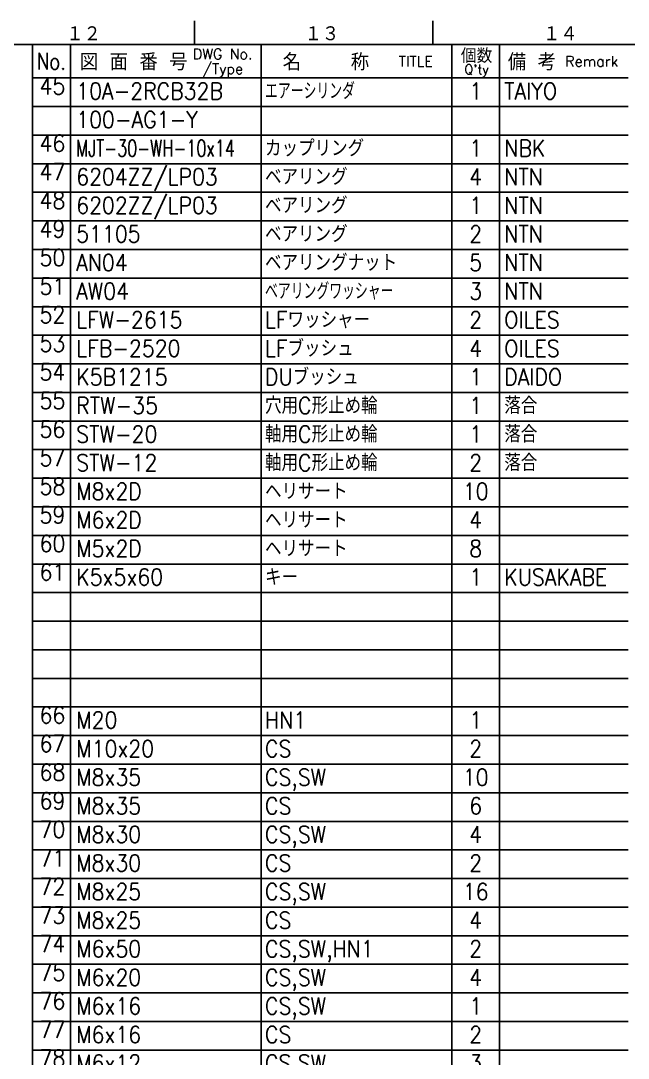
# Model space of a CAD drawing. Extents: x 0 to 2102, y 0 to 1485.
# Drawn here: x 1434 to 1752, y 916 to 1460 of the extents above; entities that cross this region are included whole.
import ezdxf
from ezdxf.enums import TextEntityAlignment as Align

# ---------------------------------------------------------------- set-up
doc = ezdxf.new("R2010")
doc.units = 0
doc.header["$LTSCALE"] = 2.5
doc.layers.get('0').update_dxf_attribs({"linetype": 'CONTINUOUS'})
for name, color, linetype in [('2', 5, 'CONTINUOUS'), ('RAHM2', 1, 'CONTINUOUS'), ('RAHM3', 52, 'CONTINUOUS')]:
    doc.layers.add(name, color=color, linetype=linetype)
doc.styles.add('07', font='romans.shx', dxfattribs={"width": 0.7, "bigfont": 'extfont.shx'})
doc.styles.add('DIMENSION', font='monotxt.shx', dxfattribs={"bigfont": 'bigfont.shx'})
doc.styles.get("Standard").update_dxf_attribs({"font": 'romans.shx', "width": 0.8, "bigfont": 'extfont.shx'})

# ---------------------------------------------------------------- blocks, each defined once
blk = doc.blocks.new('1A1ｸﾐｽﾞ')
at = {"layer": 'RAHM2', "color": 5, "linetype": 'Continuous'}
for p, q in [((610, 584), (610, 579)), ((660, 584), (660, 579)), ((826, 579), (25, 579))]:
    blk.add_line(p, q, dxfattribs=at)
for s, p in [('１２', (583.1, 579.6)), ('１３', (633.1, 579.6)), ('１４', (683.1, 579.6))]:
    blk.add_text(s, height=3.311, dxfattribs=at).set_placement(p)
at = {"layer": 'RAHM2', "color": 5, "linetype": 'Continuous', "width": 0.7}
for tag, p in [('HEADER3', (35, 566.01)), ('HEADER4', (54.75, 566)), ('HEADER15', (74.49, 566)), ('HEADER16', (94.43, 566))]:
    blk.add_attdef(tag, text='', height=6, dxfattribs=at).set_placement(p, align=Align.MIDDLE)
at = {"layer": 'RAHM2', "color": 7, "linetype": 'Continuous'}
blk.add_attdef('HEADER5', text='', height=2.5, dxfattribs=at).set_placement((63.69, 559.1), align=Align.BOTTOM_RIGHT)
for tag, height, width, p in [('HEADER1', 5, 0.9, (775.12, 45.15)), ('HEADER7', 5, 0.8, (590.38, 40.8)), ('GEN-TITLE-SCA', 4, 0.85, (677.79, 40.85)), ('HEADER2', 6, 0.9, (774.89, 36.68)), ('HEADER20', 3.2, 0.63, (46.91, 31.38)), ('HEADER17', 3.33, 0.8, (71.4, 31.2)), ('HEADER18', 3.5, 0.8, (92.57, 31.22)), ('HEADER11', 3.2, 0.63, (46.91, 24.38)), ('HEADER9', 3.33, 0.8, (71.4, 24.2)), ('HEADER10', 3.5, 0.8, (92.57, 24.22)), ('HEADER14', 3.31, 0.8, (542.54, 17.82))]:
    blk.add_attdef(tag, text='', height=height, dxfattribs=dict(at, width=width)).set_placement(p, align=Align.MIDDLE)
for tag, p in [('HEADER22', (648.45, 41.09)), ('HEADER21', (663.07, 41.09))]:
    blk.add_attdef(tag, text='', height=4, dxfattribs=at).set_placement(p, align=Align.MIDDLE)
at = {"layer": 'RAHM2', "color": 7, "linetype": 'Continuous', "width": 0.7}
blk.add_attdef('GEN-TITLE-DAT', text='', height=3.5, dxfattribs=at).set_placement((699.64, 39.1), align=Align.CENTER)
at = {"layer": 'RAHM2', "color": 5, "linetype": 'Continuous'}
blk.add_attdef('HEADER6', text='', height=5.8, dxfattribs=at).set_placement((623.09, 17.7), align=Align.BOTTOM_RIGHT)
at = {"layer": 'RAHM2', "color": 5, "linetype": 'Continuous', "style": 'DIMENSION', "width": 1.2}
for tag, p in [('HEADER13', (629.56, 16.75)), ('HEADER12', (663.26, 16.72)), ('GEN-TITLE-DWG', (732.79, 16.74))]:
    blk.add_attdef(tag, text='', height=7.02, dxfattribs=at).set_placement(p, align=Align.BOTTOM_LEFT)
at = {"layer": 'RAHM2', "color": 5, "linetype": 'Continuous', "style": 'DIMENSION'}
blk.add_attdef('HEADER8', text='', height=7.02, dxfattribs=at).set_placement((824.64, 16.71), align=Align.BOTTOM_RIGHT)
blk = doc.blocks.new('A$C673A0127')
at = {"layer": 'RAHM2', "color": 7, "linetype": 'Continuous'}
for p, q in [((-312.5, -32.5), (-312.5, 0)), ((-292.5, -32.5), (-292.5, 0)), ((-192.5, 0), (-192.5, -32.5)), ((-92.5, 0), (-92.5, -32.5)), ((-67.5, 0), (-67.5, -32.5)), ((-312.5, -17.5), (0, -17.5)), ((-312.5, -32.5), (0, -32.5))]:
    blk.add_line(p, q, dxfattribs=at)
at = {"layer": 'RAHM2', "color": 7, "linetype": 'Continuous', "width": 0.8}
blk.add_text('No.', height=8.75, dxfattribs=at).set_placement((-302.56, -8.75), align=Align.MIDDLE)
at = {"layer": 'RAHM2', "color": 7, "linetype": 'Continuous'}
for s, height, p in [('図 面 番 号', 8.75, (-259.37, -8.75)), ('DWG No.', 5.5, (-212.72, -4.93)), ('名    称', 8.75, (-158.57, -8.75)), ('個数', 7.5, (-79.55, -5.53)), ('備 考', 8.75, (-50.53, -8.75)), ('/Type', 5.5, (-212.72, -13.08)), ('TITLE', 5.5, (-111.41, -8.75)), ("Q'ty", 5, (-79.55, -13.81)), ('Remark', 5.5, (-19.17, -8.75))]:
    blk.add_text(s, height=height, dxfattribs=at).set_placement(p, align=Align.MIDDLE)
blk = doc.blocks.new('STDKUMIZU')
at = {"color": 7}
for p, q in [((0, 0), (0, -6)), ((8, 0), (8, -6)), ((48, 0), (48, -6)), ((88, 0), (88, -6)), ((98, 0), (98, -6)), ((0, -6), (125, -6))]:
    blk.add_line(p, q, dxfattribs=at)
at = {"color": 7, "width": 0.7}
blk.add_attdef('1GENST', text='', height=3.5, dxfattribs=at).set_placement((4.2, -4.5), align=Align.BOTTOM_CENTER)
for tag, p in [('2GENST', (9.2, -4.5)), ('3GENST', (48.8, -4.5)), ('5GENST', (99, -4.5))]:
    blk.add_attdef(tag, p, '', height=3.5, dxfattribs=at)
blk.add_attdef('4GENST', text='', height=3.5, dxfattribs=at).set_placement((93, -4.5), align=Align.CENTER)

msp = doc.modelspace()

# ---------------------------------------------------------------- block references
at = {"layer": '2', "xscale": 2.5, "yscale": 2.5, "zscale": 2.5}
msp.add_blockref('1A1ｸﾐｽﾞ', (0, 0), dxfattribs=at)
at = {"layer": '2'}
msp.add_blockref('A$C673A0127', (1752.5, 1447.5), dxfattribs=at)
at = {"layer": 'RAHM2'}
ref = msp.add_blockref('STDKUMIZU', (1440, 1430), dxfattribs=dict(at, xscale=2.5, yscale=2.5, zscale=2.5))
ref.add_attrib('1GENST', '45', dxfattribs={"layer": 'RAHM3', "color": 7, "height": 8.75, "width": 0.9}).set_placement((1450.5067, 1418.75), align=Align.BOTTOM_CENTER)
ref.add_attrib('2GENST', '10A-2RCB32B', (1463.0067, 1418.75), dxfattribs={"layer": 'RAHM3', "color": 7, "height": 8.75, "width": 0.9})
ref.add_attrib('3GENST', 'エアーシリンダ', (1562.01, 1418.75), dxfattribs={"layer": 'RAHM3', "color": 7, "height": 8.75, "style": '07', "width": 0.7})
ref.add_attrib('4GENST', '1', dxfattribs={"layer": 'RAHM3', "color": 7, "height": 8.75, "width": 0.9}).set_placement((1672.5083, 1418.75), align=Align.CENTER)
ref.add_attrib('5GENST', 'TAIYO', (1687.5, 1418.75), dxfattribs={"layer": 'RAHM3', "color": 7, "height": 8.75, "width": 0.9})
ref = msp.add_blockref('STDKUMIZU', (1440, 1415), dxfattribs=dict(at, xscale=2.5, yscale=2.5, zscale=2.5))
ref.add_attrib('2GENST', '100-AG1-Y', (1463.0067, 1403.75), dxfattribs={"layer": 'RAHM3', "color": 7, "height": 8.75, "width": 0.9})
ref = msp.add_blockref('STDKUMIZU', (1440, 1400), dxfattribs=dict(at, xscale=2.5, yscale=2.5, zscale=2.5))
ref.add_attrib('1GENST', '46', dxfattribs={"layer": 'RAHM3', "color": 7, "height": 8.75, "width": 0.9}).set_placement((1450.5067, 1388.75), align=Align.BOTTOM_CENTER)
ref.add_attrib('2GENST', 'MJT-30-WH-10x14', (1463.0067, 1388.75), dxfattribs={"layer": 'RAHM3', "color": 7, "height": 8.75, "style": '07', "width": 0.7})
ref.add_attrib('3GENST', 'カップリング', (1562.01, 1388.75), dxfattribs={"layer": 'RAHM3', "color": 7, "height": 8.75, "width": 0.9})
ref.add_attrib('4GENST', '1', dxfattribs={"layer": 'RAHM3', "color": 7, "height": 8.75, "width": 0.9}).set_placement((1672.5083, 1388.75), align=Align.CENTER)
ref.add_attrib('5GENST', 'NBK', (1687.5, 1388.75), dxfattribs={"layer": 'RAHM3', "color": 7, "height": 8.75, "width": 0.9})
ref = msp.add_blockref('STDKUMIZU', (1440, 1385), dxfattribs=dict(at, xscale=2.5, yscale=2.5, zscale=2.5))
ref.add_attrib('1GENST', '47', dxfattribs={"layer": 'RAHM3', "color": 7, "height": 8.75, "width": 0.9}).set_placement((1450.5066, 1373.75), align=Align.BOTTOM_CENTER)
ref.add_attrib('2GENST', '6204ZZ/LP03', (1463.0066, 1373.75), dxfattribs={"layer": 'RAHM3', "color": 7, "height": 8.75, "width": 0.9})
ref.add_attrib('3GENST', 'ベアリング', (1562.01, 1373.75), dxfattribs={"layer": 'RAHM3', "color": 7, "height": 8.75, "width": 0.9})
ref.add_attrib('4GENST', '4', dxfattribs={"layer": 'RAHM3', "color": 7, "height": 8.75, "width": 0.9}).set_placement((1672.5083, 1373.75), align=Align.CENTER)
ref.add_attrib('5GENST', 'NTN', (1687.5, 1373.75), dxfattribs={"layer": 'RAHM3', "color": 7, "height": 8.75, "width": 0.9})
ref = msp.add_blockref('STDKUMIZU', (1440, 1370), dxfattribs=dict(at, xscale=2.5, yscale=2.5, zscale=2.5))
ref.add_attrib('1GENST', '48', dxfattribs={"layer": 'RAHM3', "color": 7, "height": 8.75, "width": 0.9}).set_placement((1450.5066, 1358.75), align=Align.BOTTOM_CENTER)
ref.add_attrib('2GENST', '6202ZZ/LP03', (1463.0066, 1358.75), dxfattribs={"layer": 'RAHM3', "color": 7, "height": 8.75, "width": 0.9})
ref.add_attrib('3GENST', 'ベアリング', (1562.01, 1358.75), dxfattribs={"layer": 'RAHM3', "color": 7, "height": 8.75, "width": 0.9})
ref.add_attrib('4GENST', '1', dxfattribs={"layer": 'RAHM3', "color": 7, "height": 8.75, "width": 0.9}).set_placement((1672.5083, 1358.75), align=Align.CENTER)
ref.add_attrib('5GENST', 'NTN', (1687.5, 1358.75), dxfattribs={"layer": 'RAHM3', "color": 7, "height": 8.75, "width": 0.9})
ref = msp.add_blockref('STDKUMIZU', (1440, 1355), dxfattribs=dict(at, xscale=2.5, yscale=2.5, zscale=2.5))
ref.add_attrib('1GENST', '49', dxfattribs={"layer": 'RAHM3', "color": 7, "height": 8.75, "width": 0.9}).set_placement((1450.5066, 1343.75), align=Align.BOTTOM_CENTER)
ref.add_attrib('2GENST', '51105', (1463.0066, 1343.75), dxfattribs={"layer": 'RAHM3', "color": 7, "height": 8.75, "width": 0.9})
ref.add_attrib('3GENST', 'ベアリング', (1562.01, 1343.75), dxfattribs={"layer": 'RAHM3', "color": 7, "height": 8.75, "width": 0.9})
ref.add_attrib('4GENST', '2', dxfattribs={"layer": 'RAHM3', "color": 7, "height": 8.75, "width": 0.9}).set_placement((1672.5083, 1343.75), align=Align.CENTER)
ref.add_attrib('5GENST', 'NTN', (1687.5, 1343.75), dxfattribs={"layer": 'RAHM3', "color": 7, "height": 8.75, "width": 0.9})
ref = msp.add_blockref('STDKUMIZU', (1440, 1340), dxfattribs=dict(at, xscale=2.5, yscale=2.5, zscale=2.5))
ref.add_attrib('1GENST', '50', dxfattribs={"layer": 'RAHM3', "color": 7, "height": 8.75, "width": 0.9}).set_placement((1450.5066, 1328.75), align=Align.BOTTOM_CENTER)
ref.add_attrib('2GENST', 'AN04', (1463.0066, 1328.75), dxfattribs={"layer": 'RAHM3', "color": 7, "height": 8.75, "width": 0.9})
ref.add_attrib('3GENST', 'ベアリングナット', (1562.01, 1328.75), dxfattribs={"layer": 'RAHM3', "color": 7, "height": 8.75, "width": 0.9})
ref.add_attrib('4GENST', '5', dxfattribs={"layer": 'RAHM3', "color": 7, "height": 8.75, "width": 0.9}).set_placement((1672.5083, 1328.75), align=Align.CENTER)
ref.add_attrib('5GENST', 'NTN', (1687.5, 1328.75), dxfattribs={"layer": 'RAHM3', "color": 7, "height": 8.75, "width": 0.9})
ref = msp.add_blockref('STDKUMIZU', (1440, 1325), dxfattribs=dict(at, xscale=2.5, yscale=2.5, zscale=2.5))
ref.add_attrib('1GENST', '51', dxfattribs={"layer": 'RAHM3', "color": 7, "height": 8.75, "width": 0.9}).set_placement((1450.5066, 1313.75), align=Align.BOTTOM_CENTER)
ref.add_attrib('2GENST', 'AW04', (1463.0066, 1313.75), dxfattribs={"layer": 'RAHM3', "color": 7, "height": 8.75, "width": 0.9})
ref.add_attrib('3GENST', 'ベアリングワッシャー', (1562.01, 1313.75), dxfattribs={"layer": 'RAHM3', "color": 7, "height": 8.75, "style": '07', "width": 0.7})
ref.add_attrib('4GENST', '3', dxfattribs={"layer": 'RAHM3', "color": 7, "height": 8.75, "width": 0.9}).set_placement((1672.5083, 1313.75), align=Align.CENTER)
ref.add_attrib('5GENST', 'NTN', (1687.5, 1313.75), dxfattribs={"layer": 'RAHM3', "color": 7, "height": 8.75, "width": 0.9})
ref = msp.add_blockref('STDKUMIZU', (1439.9999, 1310), dxfattribs=dict(at, xscale=2.5, yscale=2.5, zscale=2.5))
ref.add_attrib('1GENST', '52', dxfattribs={"layer": 'RAHM3', "color": 7, "height": 8.75, "width": 0.9}).set_placement((1450.5066, 1298.75), align=Align.BOTTOM_CENTER)
ref.add_attrib('2GENST', 'LFW-2615', (1463.0066, 1298.75), dxfattribs={"layer": 'RAHM3', "color": 7, "height": 8.75, "width": 0.9})
ref.add_attrib('3GENST', 'LFワッシャー', (1562.01, 1298.75), dxfattribs={"layer": 'RAHM3', "color": 7, "height": 8.75, "width": 0.9})
ref.add_attrib('4GENST', '2', dxfattribs={"layer": 'RAHM3', "color": 7, "height": 8.75, "width": 0.9}).set_placement((1672.5083, 1298.75), align=Align.CENTER)
ref.add_attrib('5GENST', 'OILES', (1687.4999, 1298.75), dxfattribs={"layer": 'RAHM3', "color": 7, "height": 8.75, "width": 0.9})
ref = msp.add_blockref('STDKUMIZU', (1439.9999, 1295), dxfattribs=dict(at, xscale=2.5, yscale=2.5, zscale=2.5))
ref.add_attrib('1GENST', '53', dxfattribs={"layer": 'RAHM3', "color": 7, "height": 8.75, "width": 0.9}).set_placement((1450.5066, 1283.75), align=Align.BOTTOM_CENTER)
ref.add_attrib('2GENST', 'LFB-2520', (1463.0066, 1283.75), dxfattribs={"layer": 'RAHM3', "color": 7, "height": 8.75, "width": 0.9})
ref.add_attrib('3GENST', 'LFブッシュ', (1562.01, 1283.75), dxfattribs={"layer": 'RAHM3', "color": 7, "height": 8.75, "width": 0.9})
ref.add_attrib('4GENST', '4', dxfattribs={"layer": 'RAHM3', "color": 7, "height": 8.75, "width": 0.9}).set_placement((1672.5083, 1283.75), align=Align.CENTER)
ref.add_attrib('5GENST', 'OILES', (1687.4999, 1283.75), dxfattribs={"layer": 'RAHM3', "color": 7, "height": 8.75, "width": 0.9})
ref = msp.add_blockref('STDKUMIZU', (1439.9999, 1280), dxfattribs=dict(at, xscale=2.5, yscale=2.5, zscale=2.5))
ref.add_attrib('1GENST', '54', dxfattribs={"layer": 'RAHM3', "color": 7, "height": 8.75, "width": 0.9}).set_placement((1450.5066, 1268.75), align=Align.BOTTOM_CENTER)
ref.add_attrib('2GENST', 'K5B1215', (1463.0066, 1268.75), dxfattribs={"layer": 'RAHM3', "color": 7, "height": 8.75, "width": 0.9})
ref.add_attrib('3GENST', 'DUブッシュ', (1562.01, 1268.75), dxfattribs={"layer": 'RAHM3', "color": 7, "height": 8.75, "width": 0.9})
ref.add_attrib('4GENST', '1', dxfattribs={"layer": 'RAHM3', "color": 7, "height": 8.75, "width": 0.9}).set_placement((1672.5083, 1268.75), align=Align.CENTER)
ref.add_attrib('5GENST', 'DAIDO', (1687.4999, 1268.75), dxfattribs={"layer": 'RAHM3', "color": 7, "height": 8.75, "width": 0.9})
ref = msp.add_blockref('STDKUMIZU', (1439.9999, 1265), dxfattribs=dict(at, xscale=2.5, yscale=2.5, zscale=2.5))
ref.add_attrib('1GENST', '55', dxfattribs={"layer": 'RAHM3', "color": 7, "height": 8.75, "width": 0.9}).set_placement((1450.5066, 1253.75), align=Align.BOTTOM_CENTER)
ref.add_attrib('2GENST', 'RTW-35', (1463.0066, 1253.75), dxfattribs={"layer": 'RAHM3', "color": 7, "height": 8.75, "width": 0.9})
ref.add_attrib('3GENST', '穴用C形止め輪', (1562.01, 1253.75), dxfattribs={"layer": 'RAHM3', "color": 7, "height": 8.75, "width": 0.9})
ref.add_attrib('4GENST', '1', dxfattribs={"layer": 'RAHM3', "color": 7, "height": 8.75, "width": 0.9}).set_placement((1672.5083, 1253.75), align=Align.CENTER)
ref.add_attrib('5GENST', '落合', (1687.4999, 1253.75), dxfattribs={"layer": 'RAHM3', "color": 7, "height": 8.75, "width": 0.9})
ref = msp.add_blockref('STDKUMIZU', (1439.9999, 1250), dxfattribs=dict(at, xscale=2.5, yscale=2.5, zscale=2.5))
ref.add_attrib('1GENST', '56', dxfattribs={"layer": 'RAHM3', "color": 7, "height": 8.75, "width": 0.9}).set_placement((1450.5066, 1238.75), align=Align.BOTTOM_CENTER)
ref.add_attrib('2GENST', 'STW-20', (1463.0066, 1238.75), dxfattribs={"layer": 'RAHM3', "color": 7, "height": 8.75, "width": 0.9})
ref.add_attrib('3GENST', '軸用C形止め輪', (1562.01, 1238.75), dxfattribs={"layer": 'RAHM3', "color": 7, "height": 8.75, "width": 0.9})
ref.add_attrib('4GENST', '1', dxfattribs={"layer": 'RAHM3', "color": 7, "height": 8.75, "width": 0.9}).set_placement((1672.5083, 1238.75), align=Align.CENTER)
ref.add_attrib('5GENST', '落合', (1687.4999, 1238.75), dxfattribs={"layer": 'RAHM3', "color": 7, "height": 8.75, "width": 0.9})
ref = msp.add_blockref('STDKUMIZU', (1439.9999, 1235), dxfattribs=dict(at, xscale=2.5, yscale=2.5, zscale=2.5))
ref.add_attrib('1GENST', '57', dxfattribs={"layer": 'RAHM3', "color": 7, "height": 8.75, "width": 0.9}).set_placement((1450.5066, 1223.75), align=Align.BOTTOM_CENTER)
ref.add_attrib('2GENST', 'STW-12', (1463.0066, 1223.75), dxfattribs={"layer": 'RAHM3', "color": 7, "height": 8.75, "width": 0.9})
ref.add_attrib('3GENST', '軸用C形止め輪', (1562.01, 1223.75), dxfattribs={"layer": 'RAHM3', "color": 7, "height": 8.75, "width": 0.9})
ref.add_attrib('4GENST', '2', dxfattribs={"layer": 'RAHM3', "color": 7, "height": 8.75, "width": 0.9}).set_placement((1672.5083, 1223.75), align=Align.CENTER)
ref.add_attrib('5GENST', '落合', (1687.4999, 1223.75), dxfattribs={"layer": 'RAHM3', "color": 7, "height": 8.75, "width": 0.9})
ref = msp.add_blockref('STDKUMIZU', (1439.9999, 1220), dxfattribs=dict(at, xscale=2.5, yscale=2.5, zscale=2.5))
ref.add_attrib('1GENST', '58', dxfattribs={"layer": 'RAHM3', "color": 7, "height": 8.75, "width": 0.9}).set_placement((1450.5066, 1208.75), align=Align.BOTTOM_CENTER)
ref.add_attrib('2GENST', 'M8x2D', (1463.0066, 1208.75), dxfattribs={"layer": 'RAHM3', "color": 7, "height": 8.75, "width": 0.9})
ref.add_attrib('3GENST', 'ヘリサート', (1562.01, 1208.75), dxfattribs={"layer": 'RAHM3', "color": 7, "height": 8.75, "width": 0.9})
ref.add_attrib('4GENST', '10', dxfattribs={"layer": 'RAHM3', "color": 7, "height": 8.75, "width": 0.9}).set_placement((1672.5083, 1208.75), align=Align.CENTER)
ref = msp.add_blockref('STDKUMIZU', (1439.9999, 1205), dxfattribs=dict(at, xscale=2.5, yscale=2.5, zscale=2.5))
ref.add_attrib('1GENST', '59', dxfattribs={"layer": 'RAHM3', "color": 7, "height": 8.75, "width": 0.9}).set_placement((1450.5066, 1193.75), align=Align.BOTTOM_CENTER)
ref.add_attrib('2GENST', 'M6x2D', (1463.0066, 1193.75), dxfattribs={"layer": 'RAHM3', "color": 7, "height": 8.75, "width": 0.9})
ref.add_attrib('3GENST', 'ヘリサート', (1562.01, 1193.75), dxfattribs={"layer": 'RAHM3', "color": 7, "height": 8.75, "width": 0.9})
ref.add_attrib('4GENST', '4', dxfattribs={"layer": 'RAHM3', "color": 7, "height": 8.75, "width": 0.9}).set_placement((1672.5083, 1193.75), align=Align.CENTER)
ref = msp.add_blockref('STDKUMIZU', (1439.9999, 1190), dxfattribs=dict(at, xscale=2.5, yscale=2.5, zscale=2.5))
ref.add_attrib('1GENST', '60', dxfattribs={"layer": 'RAHM3', "color": 7, "height": 8.75, "width": 0.9}).set_placement((1450.5066, 1178.75), align=Align.BOTTOM_CENTER)
ref.add_attrib('2GENST', 'M5x2D', (1463.0066, 1178.75), dxfattribs={"layer": 'RAHM3', "color": 7, "height": 8.75, "width": 0.9})
ref.add_attrib('3GENST', 'ヘリサート', (1562.01, 1178.75), dxfattribs={"layer": 'RAHM3', "color": 7, "height": 8.75, "width": 0.9})
ref.add_attrib('4GENST', '8', dxfattribs={"layer": 'RAHM3', "color": 7, "height": 8.75, "width": 0.9}).set_placement((1672.5083, 1178.75), align=Align.CENTER)
ref = msp.add_blockref('STDKUMIZU', (1439.9999, 1175), dxfattribs=dict(at, xscale=2.5, yscale=2.5, zscale=2.5))
ref.add_attrib('1GENST', '61', dxfattribs={"layer": 'RAHM3', "color": 7, "height": 8.75, "width": 0.9}).set_placement((1450.5066, 1163.75), align=Align.BOTTOM_CENTER)
ref.add_attrib('2GENST', 'K5x5x60', (1463.0066, 1163.75), dxfattribs={"layer": 'RAHM3', "color": 7, "height": 8.75, "width": 0.9})
ref.add_attrib('3GENST', 'キー', (1562.01, 1163.75), dxfattribs={"layer": 'RAHM3', "color": 7, "height": 8.75, "width": 0.9})
ref.add_attrib('4GENST', '1', dxfattribs={"layer": 'RAHM3', "color": 7, "height": 8.75, "width": 0.9}).set_placement((1672.5083, 1163.75), align=Align.CENTER)
ref.add_attrib('5GENST', 'KUSAKABE', (1687.4999, 1163.75), dxfattribs={"layer": 'RAHM3', "color": 7, "height": 8.75, "width": 0.9})
at = {"layer": 'RAHM2', "xscale": 2.5, "yscale": 2.5, "zscale": 2.5}
for p in [(1439.9999, 1160), (1439.9999, 1145), (1439.9999, 1130), (1439.9999, 1115)]:
    msp.add_blockref('STDKUMIZU', p, dxfattribs=at)
at = {"layer": 'RAHM2'}
ref = msp.add_blockref('STDKUMIZU', (1439.9999, 1100), dxfattribs=dict(at, xscale=2.5, yscale=2.5, zscale=2.5))
ref.add_attrib('1GENST', '66', dxfattribs={"layer": 'RAHM3', "color": 7, "height": 8.75, "width": 0.9}).set_placement((1450.5066, 1088.75), align=Align.BOTTOM_CENTER)
ref.add_attrib('2GENST', 'M20', (1463.0066, 1088.75), dxfattribs={"layer": 'RAHM3', "color": 7, "height": 8.75, "width": 0.9})
ref.add_attrib('3GENST', 'HN1', (1562.01, 1088.75), dxfattribs={"layer": 'RAHM3', "color": 7, "height": 8.75, "width": 0.9})
ref.add_attrib('4GENST', '1', dxfattribs={"layer": 'RAHM3', "color": 7, "height": 8.75, "width": 0.9}).set_placement((1672.5083, 1088.75), align=Align.CENTER)
ref = msp.add_blockref('STDKUMIZU', (1439.9999, 1085), dxfattribs=dict(at, xscale=2.5, yscale=2.5, zscale=2.5))
ref.add_attrib('1GENST', '67', dxfattribs={"layer": 'RAHM3', "color": 7, "height": 8.75, "width": 0.9}).set_placement((1450.5066, 1073.75), align=Align.BOTTOM_CENTER)
ref.add_attrib('2GENST', 'M10x20', (1463.0066, 1073.75), dxfattribs={"layer": 'RAHM3', "color": 7, "height": 8.75, "width": 0.9})
ref.add_attrib('3GENST', 'CS', (1562.01, 1073.75), dxfattribs={"layer": 'RAHM3', "color": 7, "height": 8.75, "width": 0.9})
ref.add_attrib('4GENST', '2', dxfattribs={"layer": 'RAHM3', "color": 7, "height": 8.75, "width": 0.9}).set_placement((1672.5083, 1073.75), align=Align.CENTER)
ref = msp.add_blockref('STDKUMIZU', (1439.9999, 1070), dxfattribs=dict(at, xscale=2.5, yscale=2.5, zscale=2.5))
ref.add_attrib('1GENST', '68', dxfattribs={"layer": 'RAHM3', "color": 7, "height": 8.75, "width": 0.9}).set_placement((1450.5066, 1058.75), align=Align.BOTTOM_CENTER)
ref.add_attrib('2GENST', 'M8x35', (1463.0066, 1058.75), dxfattribs={"layer": 'RAHM3', "color": 7, "height": 8.75, "width": 0.9})
ref.add_attrib('3GENST', 'CS,SW', (1562.01, 1058.75), dxfattribs={"layer": 'RAHM3', "color": 7, "height": 8.75, "width": 0.9})
ref.add_attrib('4GENST', '10', dxfattribs={"layer": 'RAHM3', "color": 7, "height": 8.75, "width": 0.9}).set_placement((1672.5083, 1058.75), align=Align.CENTER)
ref = msp.add_blockref('STDKUMIZU', (1439.9999, 1055), dxfattribs=dict(at, xscale=2.5, yscale=2.5, zscale=2.5))
ref.add_attrib('1GENST', '69', dxfattribs={"layer": 'RAHM3', "color": 7, "height": 8.75, "width": 0.9}).set_placement((1450.5066, 1043.75), align=Align.BOTTOM_CENTER)
ref.add_attrib('2GENST', 'M8x35', (1463.0066, 1043.75), dxfattribs={"layer": 'RAHM3', "color": 7, "height": 8.75, "width": 0.9})
ref.add_attrib('3GENST', 'CS', (1562.01, 1043.75), dxfattribs={"layer": 'RAHM3', "color": 7, "height": 8.75, "width": 0.9})
ref.add_attrib('4GENST', '6', dxfattribs={"layer": 'RAHM3', "color": 7, "height": 8.75, "width": 0.9}).set_placement((1672.5083, 1043.75), align=Align.CENTER)
ref = msp.add_blockref('STDKUMIZU', (1439.9999, 1040), dxfattribs=dict(at, xscale=2.5, yscale=2.5, zscale=2.5))
ref.add_attrib('1GENST', '70', dxfattribs={"layer": 'RAHM3', "color": 7, "height": 8.75, "width": 0.9}).set_placement((1450.5066, 1028.75), align=Align.BOTTOM_CENTER)
ref.add_attrib('2GENST', 'M8x30', (1463.0066, 1028.75), dxfattribs={"layer": 'RAHM3', "color": 7, "height": 8.75, "width": 0.9})
ref.add_attrib('3GENST', 'CS,SW', (1562.01, 1028.75), dxfattribs={"layer": 'RAHM3', "color": 7, "height": 8.75, "width": 0.9})
ref.add_attrib('4GENST', '4', dxfattribs={"layer": 'RAHM3', "color": 7, "height": 8.75, "width": 0.9}).set_placement((1672.5083, 1028.75), align=Align.CENTER)
ref = msp.add_blockref('STDKUMIZU', (1439.9999, 1025), dxfattribs=dict(at, xscale=2.5, yscale=2.5, zscale=2.5))
ref.add_attrib('1GENST', '71', dxfattribs={"layer": 'RAHM3', "color": 7, "height": 8.75, "width": 0.9}).set_placement((1450.5066, 1013.75), align=Align.BOTTOM_CENTER)
ref.add_attrib('2GENST', 'M8x30', (1463.0066, 1013.75), dxfattribs={"layer": 'RAHM3', "color": 7, "height": 8.75, "width": 0.9})
ref.add_attrib('3GENST', 'CS', (1562.01, 1013.75), dxfattribs={"layer": 'RAHM3', "color": 7, "height": 8.75, "width": 0.9})
ref.add_attrib('4GENST', '2', dxfattribs={"layer": 'RAHM3', "color": 7, "height": 8.75, "width": 0.9}).set_placement((1672.5083, 1013.75), align=Align.CENTER)
ref = msp.add_blockref('STDKUMIZU', (1439.9999, 1010), dxfattribs=dict(at, xscale=2.5, yscale=2.5, zscale=2.5))
ref.add_attrib('1GENST', '72', dxfattribs={"layer": 'RAHM3', "color": 7, "height": 8.75, "width": 0.9}).set_placement((1450.5066, 998.75), align=Align.BOTTOM_CENTER)
ref.add_attrib('2GENST', 'M8x25', (1463.0066, 998.75), dxfattribs={"layer": 'RAHM3', "color": 7, "height": 8.75, "width": 0.9})
ref.add_attrib('3GENST', 'CS,SW', (1562.01, 998.75), dxfattribs={"layer": 'RAHM3', "color": 7, "height": 8.75, "width": 0.9})
ref.add_attrib('4GENST', '16', dxfattribs={"layer": 'RAHM3', "color": 7, "height": 8.75, "width": 0.9}).set_placement((1672.5083, 998.75), align=Align.CENTER)
ref = msp.add_blockref('STDKUMIZU', (1439.9999, 995), dxfattribs=dict(at, xscale=2.5, yscale=2.5, zscale=2.5))
ref.add_attrib('1GENST', '73', dxfattribs={"layer": 'RAHM3', "color": 7, "height": 8.75, "width": 0.9}).set_placement((1450.5066, 983.75), align=Align.BOTTOM_CENTER)
ref.add_attrib('2GENST', 'M8x25', (1463.0066, 983.75), dxfattribs={"layer": 'RAHM3', "color": 7, "height": 8.75, "width": 0.9})
ref.add_attrib('3GENST', 'CS', (1562.01, 983.75), dxfattribs={"layer": 'RAHM3', "color": 7, "height": 8.75, "width": 0.9})
ref.add_attrib('4GENST', '4', dxfattribs={"layer": 'RAHM3', "color": 7, "height": 8.75, "width": 0.9}).set_placement((1672.5083, 983.75), align=Align.CENTER)
ref = msp.add_blockref('STDKUMIZU', (1439.9999, 980), dxfattribs=dict(at, xscale=2.5, yscale=2.5, zscale=2.5))
ref.add_attrib('1GENST', '74', dxfattribs={"layer": 'RAHM3', "color": 7, "height": 8.75, "width": 0.9}).set_placement((1450.5066, 968.75), align=Align.BOTTOM_CENTER)
ref.add_attrib('2GENST', 'M6x50', (1463.0066, 968.75), dxfattribs={"layer": 'RAHM3', "color": 7, "height": 8.75, "width": 0.9})
ref.add_attrib('3GENST', 'CS,SW,HN1', (1562.01, 968.75), dxfattribs={"layer": 'RAHM3', "color": 7, "height": 8.75, "width": 0.9})
ref.add_attrib('4GENST', '2', dxfattribs={"layer": 'RAHM3', "color": 7, "height": 8.75, "width": 0.9}).set_placement((1672.5083, 968.75), align=Align.CENTER)
ref = msp.add_blockref('STDKUMIZU', (1439.9999, 965), dxfattribs=dict(at, xscale=2.5, yscale=2.5, zscale=2.5))
ref.add_attrib('1GENST', '75', dxfattribs={"layer": 'RAHM3', "color": 7, "height": 8.75, "width": 0.9}).set_placement((1450.5066, 953.75), align=Align.BOTTOM_CENTER)
ref.add_attrib('2GENST', 'M6x20', (1463.0066, 953.75), dxfattribs={"layer": 'RAHM3', "color": 7, "height": 8.75, "width": 0.9})
ref.add_attrib('3GENST', 'CS,SW', (1562.01, 953.75), dxfattribs={"layer": 'RAHM3', "color": 7, "height": 8.75, "width": 0.9})
ref.add_attrib('4GENST', '4', dxfattribs={"layer": 'RAHM3', "color": 7, "height": 8.75, "width": 0.9}).set_placement((1672.5083, 953.75), align=Align.CENTER)
ref = msp.add_blockref('STDKUMIZU', (1439.9999, 950), dxfattribs=dict(at, xscale=2.5, yscale=2.5, zscale=2.5))
ref.add_attrib('1GENST', '76', dxfattribs={"layer": 'RAHM3', "color": 7, "height": 8.75, "width": 0.9}).set_placement((1450.5066, 938.75), align=Align.BOTTOM_CENTER)
ref.add_attrib('2GENST', 'M6x16', (1463.0066, 938.75), dxfattribs={"layer": 'RAHM3', "color": 7, "height": 8.75, "width": 0.9})
ref.add_attrib('3GENST', 'CS,SW', (1562.01, 938.75), dxfattribs={"layer": 'RAHM3', "color": 7, "height": 8.75, "width": 0.9})
ref.add_attrib('4GENST', '1', dxfattribs={"layer": 'RAHM3', "color": 7, "height": 8.75, "width": 0.9}).set_placement((1672.5083, 938.75), align=Align.CENTER)
ref = msp.add_blockref('STDKUMIZU', (1439.9999, 935), dxfattribs=dict(at, xscale=2.5, yscale=2.5, zscale=2.5))
ref.add_attrib('1GENST', '77', dxfattribs={"layer": 'RAHM3', "color": 7, "height": 8.75, "width": 0.9}).set_placement((1450.5066, 923.75), align=Align.BOTTOM_CENTER)
ref.add_attrib('2GENST', 'M6x16', (1463.0066, 923.75), dxfattribs={"layer": 'RAHM3', "color": 7, "height": 8.75, "width": 0.9})
ref.add_attrib('3GENST', 'CS', (1562.01, 923.75), dxfattribs={"layer": 'RAHM3', "color": 7, "height": 8.75, "width": 0.9})
ref.add_attrib('4GENST', '2', dxfattribs={"layer": 'RAHM3', "color": 7, "height": 8.75, "width": 0.9}).set_placement((1672.5083, 923.75), align=Align.CENTER)
ref = msp.add_blockref('STDKUMIZU', (1439.9999, 920), dxfattribs=dict(at, xscale=2.5, yscale=2.5, zscale=2.5))
ref.add_attrib('1GENST', '78', dxfattribs={"layer": 'RAHM3', "color": 7, "height": 8.75, "width": 0.9}).set_placement((1450.5066, 908.75), align=Align.BOTTOM_CENTER)
ref.add_attrib('2GENST', 'M6x12', (1463.0066, 908.75), dxfattribs={"layer": 'RAHM3', "color": 7, "height": 8.75, "width": 0.9})
ref.add_attrib('3GENST', 'CS,SW', (1562.01, 908.75), dxfattribs={"layer": 'RAHM3', "color": 7, "height": 8.75, "width": 0.9})
ref.add_attrib('4GENST', '3', dxfattribs={"layer": 'RAHM3', "color": 7, "height": 8.75, "width": 0.9}).set_placement((1672.5083, 908.75), align=Align.CENTER)

doc.saveas('drawing.dxf')
